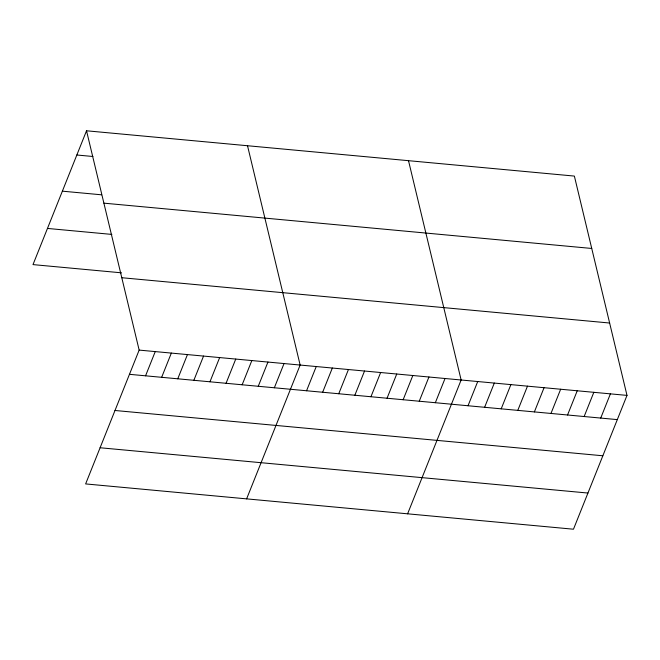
<?xml version="1.0" encoding="UTF-8"?>
<svg xmlns="http://www.w3.org/2000/svg" width="660" height="660" viewBox="0 0 660 660"><rect width="100%" height="100%" fill="white"/><g stroke="black" fill="none" stroke-linecap="round" stroke-linejoin="round"><path stroke-width="0.99" d="M86.526 130.787L139.153 350.097L85.627 483.92L573.474 529.213L627 395.398L574.373 176.08L86.526 130.787L33 264.602L121.547 272.827M145.563 375.812L155.249 351.59M161.659 377.305L171.344 353.084M177.763 378.799L187.448 354.585M193.858 380.292L203.544 356.078M209.954 381.793L219.648 357.572M226.058 383.287L235.744 359.065M242.154 384.78L251.839 360.558M258.258 386.273L267.943 362.06M274.354 387.766L284.039 363.553M246.617 498.869L300.143 365.046L247.516 145.728M306.553 390.761L316.239 366.539M322.649 392.254L332.335 368.033M338.753 393.748L348.439 369.534M354.849 395.241L364.534 371.027M370.945 396.734L380.638 372.52M387.049 398.236L396.734 374.014M403.144 399.729L412.83 375.507M419.248 401.222L428.934 377M435.344 402.715L445.03 378.502M407.608 513.818L461.134 379.995L408.507 160.677M468.031 405.751L477.716 381.538M484.621 407.294L494.307 383.072M501.204 408.829L510.889 384.615M517.795 410.371L527.48 386.158M534.377 411.914L544.063 387.692M550.968 413.457L560.654 389.235M567.551 414.991L577.236 390.778M584.141 416.534L593.827 392.312M600.724 418.077L610.409 393.855M76.84 155.001L92.936 156.494M62.37 191.169L101.615 194.815M103.892 203.156L591.739 248.457M47.47 228.434L111.862 234.415M121.787 277.72L609.634 323.021M139.153 350.097L627 395.398M129.459 374.319L617.314 419.611M114.997 410.487L602.844 455.779M100.089 447.752L587.944 493.045"/></g></svg>
